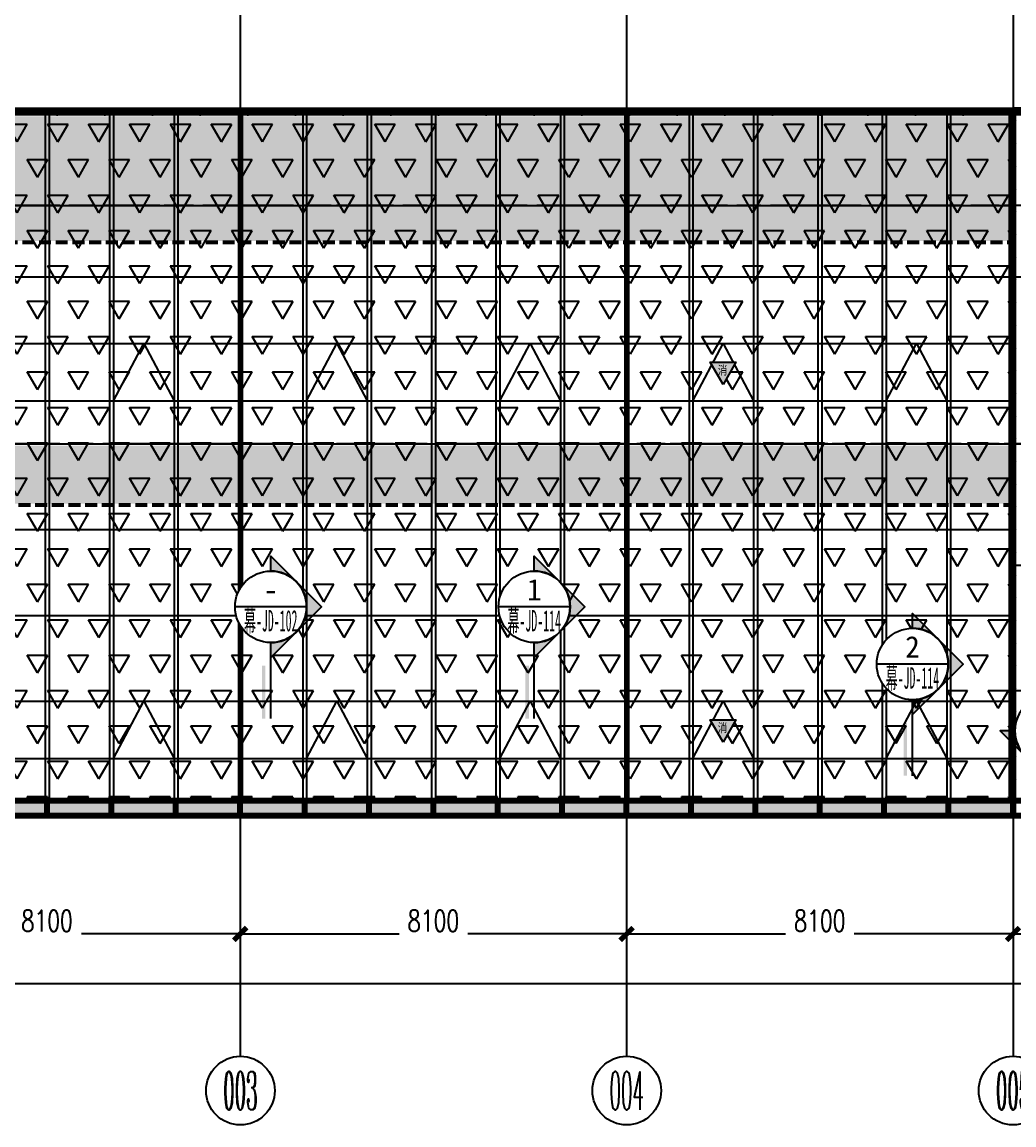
# Model space of a CAD drawing. Extents: x -2072575 to 87763, y 445513 to 805276.
# Drawn here: x -2018717 to -1997922, y 548058 to 571194 of the extents above; entities that cross this region are included whole.
import ezdxf
from ezdxf.enums import TextEntityAlignment as Align

# ---------------------------------------------------------------- set-up
doc = ezdxf.new("R2010")
doc.units = 0
doc.header["$LTSCALE"] = 1000
for name, pattern in [('__DASH', [0.35, 0.25, -0.1]), ('CENTER', [2, 1.25, -0.25, 0.25, -0.25]), ('DASH', [0.35, 0.25, -0.1]), ('DASHDOT', [1, 0.5, -0.25, 0, -0.25]), ('DOT', [0.25, 0, -0.25]), ('DOTE', [2.42, 2, -0.2, 0.02, -0.2])]:
    doc.linetypes.add(name, pattern=pattern)
doc.layers.get('Defpoints').update_dxf_attribs({"color": 210})
for name, color, linetype in [('!ZN1-填充-8', 8, 'Continuous'), ('!ZN1-文字-7', 7, 'Continuous'), ('!ZN1-标注-173', 173, 'Continuous'), ('!ZN3-玻璃幕墙-4', 4, 'Continuous'), ('!ZN4-辅助材料-1', 1, 'Continuous'), ('!ZN5-钢材投影-40', 40, 'Continuous'), ('!ZN7-索引-3', 3, 'Continuous'), ('3符号', 3, 'Continuous'), ('3铝板幕墙', 3, 'Continuous'), ('4玻璃幕墙', 4, 'Continuous'), ('A-AXIS-DOTE', 14, 'DOTE'), ('A-AXIS-DP', 126, 'Continuous'), ('A-LIN-V', 9, 'Continuous'), ('A-SFCE', 30, 'Continuous'), ('AS-WALL', 40, 'Continuous'), ('DIM', 173, 'Continuous'), ('DOT', 8, 'DOT'), ('DOTE', 1, 'CENTER'), ('IE-填充-JYZS', 7, 'Continuous')]:
    doc.layers.add(name, color=color, linetype=linetype)
doc.layers.add('轮廓线', color=3, linetype='Continuous', lineweight=211)
doc.styles.add('_TCH_AXIS', font='COMPLEX', dxfattribs={"bigfont": 'GBCBIG'})
doc.styles.add('DHTEXT-1', font='romans.shx', dxfattribs={"width": 0.7, "bigfont": 'chinese.shx'})
doc.styles.add('中南符号', font='simhei.ttf')
doc.styles.add('样式 1', font='romans.shx', dxfattribs={"width": 0.7, "bigfont": 'chinese.shx'})
doc.dimstyles.new('ZN180', dxfattribs={"dimscale": 180, "dimtxt": 2.5, "dimasz": 1.5, "dimexe": 1, "dimexo": 2, "dimgap": 0.9, "dimtad": 1, "dimdec": 0, "dimdsep": 46, "dimtxsty": 'DHTEXT-1', "dimblk": 'ARCHTICK', "dimcen": 2.5, "dimclrd": 173, "dimclre": 173, "dimclrt": 7, "dimazin": 2, "dimtfac": 1, "dimtdec": 0, "dimtix": 1, "dimtmove": 2, "dimatfit": 3, "dimfxl": 0, "dimarcsym": 0})

# ---------------------------------------------------------------- blocks, each defined once
blk = doc.blocks.new('34543')
at = {"layer": '4玻璃幕墙'}
for p, q in [((-2029417, 531687), (-2029417, 517249)), ((-2029337, 531687), (-2029337, 517249))]:
    blk.add_line(p, q, dxfattribs=at)
blk = doc.blocks.new('*U78')
at = {"layer": '!ZN3-玻璃幕墙-4', "color": 7, "ltscale": 10}
blk.add_lwpolyline([(0, 0), (635, 1200), (1270, 0)], dxfattribs=at)
blk = doc.blocks.new('消防救援口标识')
blk.add_wipeout([(0, 0), (-150, 260), (150, 260)]).dxf.layer = '!ZN1-标注-173'
at = {"layer": '!ZN1-填充-8'}
h = blk.add_hatch(color=252, dxfattribs=at)
h.dxf.hatch_style = 1
h.paths.add_polyline_path([(0, 0), (-150, 260), (150, 260)])
at = {"layer": '!ZN1-标注-173'}
blk.add_lwpolyline([(0, 0), (-150, 260), (150, 260)], close=True, dxfattribs=at)
at = {"layer": '!ZN1-文字-7', "ltscale": 1.5, "style": '样式 1', "width": 0.7}
blk.add_text('消', height=120, dxfattribs=at).set_placement((-62, 164), align=Align.MIDDLE_LEFT)
blk = doc.blocks.new('紧急救援窗口')
at = {"layer": '!ZN4-辅助材料-1', "xscale": 1.8, "yscale": 1.8, "zscale": 1.8}
blk.add_blockref('消防救援口标识', (74715, -11410), dxfattribs=at)
blk = doc.blocks.new('_ArchTick')
at = {"color": 0, "linetype": 'ByBlock', "const_width": 0.4}
blk.add_lwpolyline([(-0.5, -0.5), (0.5, 0.5)], dxfattribs=at)
blk = doc.blocks.new('*D856')
at = {"layer": 'Defpoints', "color": 0, "ltscale": 1800, "transparency": 16777216}
for p in [(8100, -1577), (16200, -1577), (16200, -2784)]:
    blk.add_point(p, dxfattribs=at)
at = {"layer": 'DIM', "color": 173, "linetype": 'ByBlock', "lineweight": -2, "ltscale": 1800, "transparency": 16777216}
for p, q in [((8100, -1937), (8100, -2964)), ((16200, -1937), (16200, -2964)), ((8100, -2784), (11433, -2784)), ((16200, -2784), (12867, -2784))]:
    blk.add_line(p, q, dxfattribs=at)
at = {"layer": 'DIM', "color": 173, "lineweight": -2, "ltscale": 1800, "transparency": 16777216, "xscale": 270, "yscale": 270, "zscale": 270, "rotation": 180}
blk.add_blockref('_ArchTick', (8100, -2784), dxfattribs=at)
at = {"layer": 'DIM', "color": 173, "lineweight": -2, "ltscale": 1800, "transparency": 16777216, "xscale": 270, "yscale": 270, "zscale": 270}
blk.add_blockref('_ArchTick', (16200, -2784), dxfattribs=at)
at = {"layer": 'DIM', "color": 7, "ltscale": 1800, "transparency": 16777216, "insert": (12150, -2509), "char_height": 450, "attachment_point": 5, "style": 'DHTEXT-1'}
blk.add_mtext('8100', dxfattribs=at)
blk = doc.blocks.new('*D857')
at = {"layer": 'Defpoints', "color": 0, "ltscale": 1800, "transparency": 16777216}
for p in [(16200, -1577), (24300, -1577), (24300, -2784)]:
    blk.add_point(p, dxfattribs=at)
at = {"layer": 'DIM', "color": 173, "linetype": 'ByBlock', "lineweight": -2, "ltscale": 1800, "transparency": 16777216}
for p, q in [((16200, -1937), (16200, -2964)), ((24300, -1937), (24300, -2964)), ((16200, -2784), (19533, -2784)), ((24300, -2784), (20967, -2784))]:
    blk.add_line(p, q, dxfattribs=at)
at = {"layer": 'DIM', "color": 173, "lineweight": -2, "ltscale": 1800, "transparency": 16777216, "xscale": 270, "yscale": 270, "zscale": 270, "rotation": 180}
blk.add_blockref('_ArchTick', (16200, -2784), dxfattribs=at)
at = {"layer": 'DIM', "color": 173, "lineweight": -2, "ltscale": 1800, "transparency": 16777216, "xscale": 270, "yscale": 270, "zscale": 270}
blk.add_blockref('_ArchTick', (24300, -2784), dxfattribs=at)
at = {"layer": 'DIM', "color": 7, "ltscale": 1800, "transparency": 16777216, "insert": (20250, -2509), "char_height": 450, "attachment_point": 5, "style": 'DHTEXT-1'}
blk.add_mtext('8100', dxfattribs=at)
blk = doc.blocks.new('*D858')
at = {"layer": 'Defpoints', "color": 0, "ltscale": 1800, "transparency": 16777216}
for p in [(24300, -1577), (32400, -1577), (32400, -2784)]:
    blk.add_point(p, dxfattribs=at)
at = {"layer": 'DIM', "color": 173, "linetype": 'ByBlock', "lineweight": -2, "ltscale": 1800, "transparency": 16777216}
for p, q in [((24300, -1937), (24300, -2964)), ((32400, -1937), (32400, -2964)), ((24300, -2784), (27633, -2784)), ((32400, -2784), (29067, -2784))]:
    blk.add_line(p, q, dxfattribs=at)
at = {"layer": 'DIM', "color": 173, "lineweight": -2, "ltscale": 1800, "transparency": 16777216, "xscale": 270, "yscale": 270, "zscale": 270, "rotation": 180}
blk.add_blockref('_ArchTick', (24300, -2784), dxfattribs=at)
at = {"layer": 'DIM', "color": 173, "lineweight": -2, "ltscale": 1800, "transparency": 16777216, "xscale": 270, "yscale": 270, "zscale": 270}
blk.add_blockref('_ArchTick', (32400, -2784), dxfattribs=at)
at = {"layer": 'DIM', "color": 7, "ltscale": 1800, "transparency": 16777216, "insert": (28350, -2509), "char_height": 450, "attachment_point": 5, "style": 'DHTEXT-1'}
blk.add_mtext('8100', dxfattribs=at)
blk = doc.blocks.new('*D859')
at = {"layer": 'Defpoints', "color": 0, "ltscale": 1800, "transparency": 16777216}
for p in [(32400, -1577), (41400, -1577), (41400, -2784)]:
    blk.add_point(p, dxfattribs=at)
at = {"layer": 'DIM', "color": 173, "linetype": 'ByBlock', "lineweight": -2, "ltscale": 1800, "transparency": 16777216}
for p, q in [((32400, -1937), (32400, -2964)), ((41400, -1937), (41400, -2964)), ((32400, -2784), (36183, -2784)), ((41400, -2784), (37617, -2784))]:
    blk.add_line(p, q, dxfattribs=at)
at = {"layer": 'DIM', "color": 173, "lineweight": -2, "ltscale": 1800, "transparency": 16777216, "xscale": 270, "yscale": 270, "zscale": 270, "rotation": 180}
blk.add_blockref('_ArchTick', (32400, -2784), dxfattribs=at)
at = {"layer": 'DIM', "color": 173, "lineweight": -2, "ltscale": 1800, "transparency": 16777216, "xscale": 270, "yscale": 270, "zscale": 270}
blk.add_blockref('_ArchTick', (41400, -2784), dxfattribs=at)
at = {"layer": 'DIM', "color": 7, "ltscale": 1800, "transparency": 16777216, "insert": (36900, -2509), "char_height": 450, "attachment_point": 5, "style": 'DHTEXT-1'}
blk.add_mtext('9000', dxfattribs=at)
blk = doc.blocks.new('*D876')
at = {"layer": 'Defpoints', "color": 0, "ltscale": 1800, "transparency": 16777216}
for p in [(0, -1991), (90000, -1991), (90000, -3824)]:
    blk.add_point(p, dxfattribs=at)
at = {"layer": 'DIM', "color": 173, "linetype": 'ByBlock', "lineweight": -2, "ltscale": 1800, "transparency": 16777216}
for p, q in [((0, -2351), (0, -4004)), ((90000, -2351), (90000, -4004)), ((0, -3824), (44133, -3824)), ((90000, -3824), (45867, -3824))]:
    blk.add_line(p, q, dxfattribs=at)
at = {"layer": 'DIM', "color": 173, "lineweight": -2, "ltscale": 1800, "transparency": 16777216, "xscale": 270, "yscale": 270, "zscale": 270, "rotation": 180}
blk.add_blockref('_ArchTick', (0, -3824), dxfattribs=at)
at = {"layer": 'DIM', "color": 173, "lineweight": -2, "ltscale": 1800, "transparency": 16777216, "xscale": 270, "yscale": 270, "zscale": 270}
blk.add_blockref('_ArchTick', (90000, -3824), dxfattribs=at)
at = {"layer": 'DIM', "color": 7, "ltscale": 1800, "transparency": 16777216, "insert": (45000, -3549), "char_height": 450, "attachment_point": 5, "style": 'DHTEXT-1'}
blk.add_mtext('90000', dxfattribs=at)
blk = doc.blocks.new('卓越-轴号')
blk.add_circle((0, 0), 4)
at = {"color": 0, "style": '_TCH_AXIS', "width": 1.041667, "flags": 8}
blk.add_attdef('A', text='', height=4.48, dxfattribs=at).set_placement((-2, -2.24), (2, -2.24), align=Align.FIT)
blk = doc.blocks.new('*U153')
blk.add_trace([(0, 1.25), (0, 0.75), (7.38, 1.25), (7.38, 0.75)])
blk = doc.blocks.new('*U152')
at = {"linetype": 'Continuous'}
blk.add_wipeout([(0.09, -5), (0.46, -4.98), (0.83, -4.94), (1.19, -4.86), (1.55, -4.76), (1.89, -4.63), (2.23, -4.48), (2.55, -4.3), (2.87, -4.1), (3.16, -3.88), (3.44, -3.64), (3.7, -3.37), (3.94, -3.09), (4.15, -2.79), (4.35, -2.48), (4.52, -2.15), (4.67, -1.81), (4.79, -1.46), (4.88, -1.1), (4.95, -0.74), (4.99, -0.37), (5, 0), (4.99, 0.37), (4.95, 0.74), (4.88, 1.1), (4.79, 1.46), (4.67, 1.81), (4.52, 2.15), (4.35, 2.48), (4.15, 2.79), (3.94, 3.09), (3.7, 3.37), (3.44, 3.64), (3.16, 3.88), (2.87, 4.1), (2.55, 4.3), (2.23, 4.48), (1.89, 4.63), (1.55, 4.76), (1.19, 4.86), (0.83, 4.94), (0.46, 4.98), (0.09, 5), (-0.28, 5), (-0.65, 4.96), (-1.01, 4.9), (-1.37, 4.81), (-1.72, 4.7), (-2.07, 4.56), (-2.4, 4.42), (-2.72, 4.21), (-3.02, 3.99), (-3.31, 3.76), (-3.57, 3.51), (-3.82, 3.23), (-4.05, 2.94), (-4.26, 2.64), (-4.44, 2.31), (-4.6, 1.98), (-4.73, 1.63), (-4.84, 1.28), (-4.92, 0.92), (-4.98, 0.55), (-5, 0.18), (-5, -0.18), (-4.98, -0.55), (-4.92, -0.92), (-4.84, -1.28), (-4.73, -1.63), (-4.6, -1.98), (-4.44, -2.31), (-4.26, -2.64), (-4.05, -2.94), (-3.82, -3.23), (-3.57, -3.51), (-3.31, -3.76), (-3.02, -3.99), (-2.72, -4.21), (-2.4, -4.4), (-2.07, -4.56), (-1.72, -4.7), (-1.37, -4.81), (-1.01, -4.9), (-0.65, -4.96), (-0.28, -5)], dxfattribs=at)
h = blk.add_hatch(color=256)
h.paths.add_polyline_path([(-3.54, -3.54), (-7.07, 0), (-5, 0, 0.198912)])
h.paths.add_polyline_path([(3.54, -3.54), (0, -7.07), (-3.54, -3.54, 0.414214)])
h.paths.add_polyline_path([(5, 0), (7.07, 0), (3.54, -3.54, 0.198912)])
for points in [[(-7.07, 0), (-5, 0, 0.198912), (-3.54, -3.54), (-7.07, 0)], [(5, 0), (7.07, 0), (3.54, -3.54, 0.198912), (5, 0)], [(-3.54, -3.54, 0.414214), (3.54, -3.54), (0, -7.07), (-3.54, -3.54, 0.414214)]]:
    blk.add_lwpolyline(points, format="xyb", close=True)
at = {"ltscale": 10}
blk.add_circle((0, 0), 5, dxfattribs=at)
blk = doc.blocks.new('Zsymbol-CutIndexes_3')
at = {"linetype": 'Continuous'}
blk.add_line((5.01, 0), (-5.01, 0), dxfattribs=at)
at = {"color": 0, "style": '中南符号'}
blk.add_attdef('视图', text='', height=3, dxfattribs=at).set_placement((0, 0), align=Align.BOTTOM_CENTER)
at = {"color": 0, "style": '中南符号', "width": 0.692568}
blk.add_attdef('图号', text='', height=3, dxfattribs=at).set_placement((-3.74, -3.44), (3.73, -3.44), align=Align.FIT)
blk = doc.blocks.new('20250821111538')
at = {"layer": 'A-AXIS-DOTE', "linetype": '__DASH', "ltscale": 2}
blk.add_line((97115, 14400), (-5373.1, 14400), dxfattribs=at)
at = {"layer": 'DOT', "linetype": 'DASHDOT'}
for p, q in [((97115, 14400), (-5373.1, 14400)), ((97115, 12500), (-5373.1, 12500)), ((97115, 7500), (-5373.1, 7500)), ((97115, 0), (-5373.1, 0))]:
    blk.add_line(p, q, dxfattribs=at)
at = {"layer": 'DOTE', "ltscale": 180}
for p, q in [((16200, 18985.3), (16200, -5350)), ((24300, 18985.3), (24300, -5350)), ((32400, 18985.3), (32400, -5350)), ((32400, 18985.3), (32400, -5350))]:
    blk.add_line(p, q, dxfattribs=at)
at = {"layer": '3符号', "color": 7}
ref = blk.add_blockref('卓越-轴号', (16201.1, -6070), dxfattribs=dict(at, xscale=180, yscale=180, zscale=180))
ref.add_attrib('A', '003', dxfattribs={"layer": '0', "color": 0, "height": 806.4, "style": '_TCH_AXIS', "width": 0.347222}).set_placement((15841.1, -6473.2), (16561.1, -6473.2), align=Align.FIT)
ref = blk.add_blockref('卓越-轴号', (24301.1, -6070), dxfattribs=dict(at, xscale=180, yscale=180, zscale=180))
ref.add_attrib('A', '004', dxfattribs={"layer": '0', "color": 0, "height": 806.4, "style": '_TCH_AXIS', "width": 0.334821}).set_placement((23941.1, -6473.2), (24661.1, -6473.2), align=Align.FIT)
ref = blk.add_blockref('卓越-轴号', (32401.1, -6070), dxfattribs=dict(at, xscale=180, yscale=180, zscale=180))
ref.add_attrib('A', '005', dxfattribs={"layer": '0', "color": 0, "height": 806.4, "style": '_TCH_AXIS', "width": 0.347222}).set_placement((32041.1, -6473.2), (32761.1, -6473.2), align=Align.FIT)
at = {"layer": 'DIM', "ltscale": 1800}
for base, p1, p2, picture, middle in [((16200, -2784.1), (8100, -1577.5), (16200, -1577.5), '*D856', (12150, -2509.1)), ((24300, -2784.1), (16200, -1577.5), (24300, -1577.5), '*D857', (20250, -2509.1)), ((32400, -2784.1), (24300, -1577.5), (32400, -1577.5), '*D858', (28350, -2509.1)), ((41400, -2784.1), (32400, -1577.5), (41400, -1577.5), '*D859', (36900, -2509.1)), ((90000, -3824.1), (0, -1991.4), (90000, -1991.4), '*D876', (45000, -3549.1))]:
    dim = blk.add_linear_dim(base=base, p1=p1, p2=p2, angle=0, dimstyle='ZN180', dxfattribs=at)
    dim.commit()
    dim.dimension.update_dxf_attribs({"geometry": picture, "text_midpoint": middle, "dimtype": 129})

msp = doc.modelspace()

# ---------------------------------------------------------------- hatches: boundary and pattern name
at = {"layer": '!ZN1-填充-8'}
h = msp.add_hatch(dxfattribs=at)
h.set_pattern_fill('TRIANG', color=256, scale=300)
h.set_pattern_definition([(60, (0, 0), (-428.62485, 742.4002), [428.625, -428.625]), (120, (0, 0), (-857.24985, 9e-05), [428.625, -428.625]), (0, (-214.3, 371.2), (428.625, 742.4001), [428.625, -428.625])])
h.paths.add_polyline_path([(-2030341.1, 569297.6), (-1997941.1, 569297.6), (-1997941.1, 554859.4), (-2030341.1, 554859.4)])
at = {"layer": '!ZN1-填充-8', "ltscale": 0.5}
h = msp.add_hatch(dxfattribs=at)
h.set_pattern_fill('石膏板', color=8, scale=80)
h.set_pattern_definition([(45, (-2030193.14, 566657.94), (-200, 200), [64, -218.8427]), (135, (-2029747.88, 566657.94), (-200, -200), [64, -218.8427])])
h.paths.add_polyline_path([(-2030261.1, 569219.6), (-1998021.1, 569219.6), (-1998021.1, 566600.6), (-2030261.1, 566600.6)])
at = {"layer": '!ZN1-填充-8'}
h = msp.add_hatch(dxfattribs=at)
h.set_pattern_fill('DOTS', color=141, scale=150, style=0)
h.paths.add_polyline_path([(-1997941.1, 569347.6), (-1997441.1, 569347.6), (-1997391.1, 554547.6), (-1997941.1, 554547.6)])
at = {"layer": '!ZN1-填充-8', "ltscale": 0.5}
h = msp.add_hatch(dxfattribs=at)
h.set_pattern_fill('石膏板', color=8, scale=80)
h.set_pattern_definition([(45, (67.96, 57.37), (-200.000005, 200.000005), [64, -218.84272]), (135, (513.22, 57.37), (-200.000005, -200.000005), [64, -218.84272])])
h.paths.add_polyline_path([(-2030341.1, 562304.6), (-1997941.1, 562304.6), (-1997941.1, 561090.6), (-2030341.1, 561090.6)])
at = {"layer": '!ZN1-填充-8'}
h = msp.add_hatch(dxfattribs=at)
h.set_pattern_fill('DOTS', color=141, scale=100, style=0)
h.set_pattern_definition([(0, (-2030261.1, 554547.57), (79.375, 158.75), [0, -158.75])])
h.paths.add_polyline_path([(-2030261.1, 554859.4), (-1997941.1, 554859.4), (-1997941.1, 554547.6), (-2030261.1, 554547.6)])
at = {"layer": 'IE-填充-JYZS', "ltscale": 10}
h = msp.add_hatch(dxfattribs=at)
h.set_pattern_fill('DOTS', color=141, scale=10)
h.set_pattern_definition([(0, (-2030261.1, 554547.57), (7.9375, 15.875), [0, -15.875])])
h.paths.add_polyline_path([(-2031041.1, 569347.6), (-1939641.1, 569347.6), (-1939641.1, 569297.6), (-2031041.1, 569297.6)])

# ---------------------------------------------------------------- linework, layer by layer
at = {"layer": '!ZN5-钢材投影-40', "color": 8, "linetype": 'DASH'}
for p, q in [((-2030261.1, 566597.6), (-1997941.1, 566597.6)), ((-2030261.1, 566557.6), (-1997941.1, 566557.6)), ((-2030341.1, 561087.6), (-1997941.1, 561087.6)), ((-2030341.1, 561047.6), (-1997941.1, 561047.6))]:
    msp.add_line(p, q, dxfattribs=at)
at = {"layer": '!ZN7-索引-3', "ltscale": 3}
for p, q in [((-2013501.6, 556582.5), (-2013501.6, 558926.4)), ((-2007977.3, 556582.5), (-2007977.3, 558926.4)), ((-2000048.3, 555382.5), (-2000048.3, 557726.4))]:
    msp.add_line(p, q, dxfattribs=at)
at = {"layer": '3铝板幕墙', "ltscale": 10}
for p, q in [((-1997941.1, 554547.6), (-1997941.1, 569347.6)), ((-1997941.1, 565847.6), (-1988941.1, 565847.6)), ((-1997941.1, 562347.6), (-1988941.1, 562347.6)), ((-1997941.1, 559797.6), (-1988941.1, 559797.6)), ((-1997941.1, 557172.6), (-1997391.1, 557172.6))]:
    msp.add_line(p, q, dxfattribs=at)
at = {"layer": '4玻璃幕墙', "ltscale": 10}
for p, q in [((-1998021.1, 569297.6), (-1998021.1, 554859.4)), ((-1997941.1, 569297.6), (-1997941.1, 554547.6))]:
    msp.add_line(p, q, dxfattribs=at)
at = {"layer": '4玻璃幕墙'}
for p, q in [((-2030341.1, 567347.6), (-1997941.1, 567347.6)), ((-2030341.1, 565847.6), (-1997941.1, 565847.6)), ((-2030341.1, 564447.6), (-1997941.1, 564447.6)), ((-2030341.1, 563247.6), (-1997941.1, 563247.6)), ((-2030341.1, 562347.6), (-1997941.1, 562347.6)), ((-2030341.1, 560547.6), (-1997941.1, 560547.6)), ((-2030341.1, 558747.6), (-1997941.1, 558747.6)), ((-2030341.1, 556947.6), (-1997941.1, 556947.6)), ((-2030341.1, 555747.6), (-1997941.1, 555747.6))]:
    msp.add_line(p, q, dxfattribs=at)
at = {"layer": 'A-AXIS-DOTE'}
for p, q in [((-2014141.1, 573832.9), (-2014141.1, 549497.6)), ((-2006041.1, 573832.9), (-2006041.1, 549497.6)), ((-1997941.1, 569347.6), (-1997941.1, 549497.6)), ((-1997941.1, 569347.6), (-1997941.1, 549497.6))]:
    msp.add_line(p, q, dxfattribs=at)
at = {"layer": 'A-AXIS-DOTE', "linetype": '__DASH', "ltscale": 2}
for p, q in [((-1933226.1, 569247.6), (-2035714.2, 569247.6)), ((-1933226.1, 567347.6), (-2035714.2, 567347.6)), ((-1933226.1, 562347.6), (-2035714.2, 562347.6)), ((-1933226.1, 554847.6), (-2035714.2, 554847.6))]:
    msp.add_line(p, q, dxfattribs=at)
at = {"layer": 'A-LIN-V'}
for p, q in [((-2031041.1, 569347.6), (-1939641.1, 569347.6)), ((-2031041.1, 569297.6), (-1939641.1, 569297.6)), ((-1997941.1, 569297.6), (-1997941.1, 554547.6))]:
    msp.add_line(p, q, dxfattribs=at)
at = {"layer": 'AS-WALL'}
msp.add_line((-2035244.2, 554547.6), (-1932544.2, 554547.6), dxfattribs=at)
at = {"layer": '轮廓线', "ltscale": 10}
for p, q in [((-2031041.1, 569347.6), (-1939641.1, 569347.6)), ((-2031041.1, 569297.6), (-1939641.1, 569297.6)), ((-2018191.1, 569297.6), (-2018191.1, 569347.6)), ((-2016841.1, 569297.6), (-2016841.1, 569347.6)), ((-2015491.1, 569297.6), (-2015491.1, 569347.6)), ((-2014141.1, 569297.6), (-2014141.1, 569347.6)), ((-2012791.1, 569297.6), (-2012791.1, 569347.6)), ((-2011441.1, 569297.6), (-2011441.1, 569347.6)), ((-2010091.1, 569297.6), (-2010091.1, 569347.6)), ((-2008741.1, 569297.6), (-2008741.1, 569347.6)), ((-2007391.1, 569297.6), (-2007391.1, 569347.6)), ((-2006041.1, 569297.6), (-2006041.1, 569347.6)), ((-2004691.1, 569297.6), (-2004691.1, 569347.6)), ((-2003341.1, 569297.6), (-2003341.1, 569347.6)), ((-2001991.1, 569297.6), (-2001991.1, 569347.6)), ((-2000641.1, 569297.6), (-2000641.1, 569347.6)), ((-1999291.1, 569297.6), (-1999291.1, 569347.6)), ((-1997941.1, 569297.6), (-1997941.1, 569347.6)), ((-1953841.1, 554859.4), (-2030261.1, 554859.4)), ((-2018191.1, 554547.6), (-2018191.1, 554859.4)), ((-2016841.1, 554547.6), (-2016841.1, 554859.4)), ((-2015491.1, 554547.6), (-2015491.1, 554859.4)), ((-2014141.1, 554547.6), (-2014141.1, 554859.4)), ((-2012791.1, 554547.6), (-2012791.1, 554859.4)), ((-2011441.1, 554547.6), (-2011441.1, 554859.4)), ((-2010091.1, 554547.6), (-2010091.1, 554859.4)), ((-2008741.1, 554547.6), (-2008741.1, 554859.4)), ((-2007391.1, 554547.6), (-2007391.1, 554859.4)), ((-2006041.1, 554547.6), (-2006041.1, 554859.4)), ((-2004691.1, 554547.6), (-2004691.1, 554859.4)), ((-2003341.1, 554547.6), (-2003341.1, 554859.4)), ((-2001991.1, 554547.6), (-2001991.1, 554859.4)), ((-2000641.1, 554547.6), (-2000641.1, 554859.4)), ((-1999291.1, 554547.6), (-1999291.1, 554859.4)), ((-1997941.1, 554547.6), (-1997941.1, 554859.4)), ((-2030341.1, 554547.6), (-1940341.1, 554547.6))]:
    msp.add_line(p, q, dxfattribs=at)
at = {"layer": '轮廓线', "ltscale": 10, "const_width": 20}
msp.add_lwpolyline([(-1997391.1, 569247.6), (-1997391.1, 569347.6), (-1997941.1, 569347.6), (-1997941.1, 554547.6), (-1997391.1, 554547.6)], close=True, dxfattribs=at)
at = {"layer": '轮廓线', "ltscale": 10}
msp.add_lwpolyline([(-1997391.1, 569347.6), (-1997941.1, 569347.6), (-1997941.1, 554547.6), (-1997391.1, 554547.6), (-1997391.1, 569347.6)], dxfattribs=at)

# ---------------------------------------------------------------- block references
at = {"layer": '!ZN3-玻璃幕墙-4', "ltscale": 500}
for p in [(-2016801.1, 563247.6), (-2012751.1, 563247.6), (-2008701.1, 563247.6), (-2004651.1, 563247.6), (-2000601.1, 563247.6), (-2016801.1, 555747.6), (-2012751.1, 555747.6), (-2008701.1, 555747.6), (-2004651.1, 555747.6), (-2000601.1, 555747.6)]:
    msp.add_blockref('*U78', p, dxfattribs=at)
at = {"layer": '!ZN7-索引-3', "color": 7, "ltscale": 3, "xscale": 150, "yscale": 150, "zscale": 150, "rotation": 90}
for p in [(-2013501.6, 556582.5), (-2007977.3, 556582.5), (-2000048.3, 555382.5)]:
    msp.add_blockref('*U153', p, dxfattribs=at)
at = {"layer": 'A-LIN-V'}
for p in [(11185.8, 37610.1), (12535.8, 37610.1), (13885.8, 37610.1), (15235.8, 37610.1), (16585.8, 37610.1), (17935.8, 37610.1), (19285.8, 37610.1), (20635.8, 37610.1), (21985.8, 37610.1), (23335.8, 37610.1), (24685.8, 37610.1), (26035.8, 37610.1), (27385.8, 37610.1), (28735.8, 37610.1), (30085.8, 37610.1)]:
    msp.add_blockref('34543', p, dxfattribs=at)

# ---------------------------------------------------------------- next in the draw order: block references
at = {"layer": 'A-SFCE'}
for p in [(-2078733.7, 574998), (-2078733.7, 567498)]:
    msp.add_blockref('紧急救援窗口', p, dxfattribs=at)

# ---------------------------------------------------------------- next in the draw order: block references
at = {"layer": 'A-AXIS-DP', "ltscale": 2800}
msp.add_blockref('20250821111538', (-2030341.1, 554847.6), dxfattribs=at)

# ---------------------------------------------------------------- next in the draw order: block references
at = {"layer": '!ZN7-索引-3', "color": 7, "ltscale": 3, "xscale": 150, "yscale": 150, "zscale": 150, "rotation": 90}
for p in [(-2013501.6, 558926.4), (-2007977.3, 558926.4), (-2000048.3, 557726.4)]:
    msp.add_blockref('*U152', p, dxfattribs=at)
at = {"layer": '!ZN7-索引-3', "color": 7, "ltscale": 3, "xscale": -150, "yscale": 150, "zscale": 150}
msp.add_blockref('*U152', (-1997151.4, 556327.8), dxfattribs=at)

# ---------------------------------------------------------------- next in the draw order: block references
at = {"layer": '!ZN7-索引-3', "color": 7, "ltscale": 3}
ref = msp.add_blockref('Zsymbol-CutIndexes_3', (-2007977.3, 558926.4), dxfattribs=dict(at, xscale=150, yscale=150, zscale=150))
ref.add_attrib('视图', '1', dxfattribs={"layer": '0', "color": 0, "height": 450, "style": '中南符号'}).set_placement((-2007977.3, 558926.4), align=Align.BOTTOM_CENTER)
ref.add_attrib('图号', '幕-JD-114', dxfattribs={"layer": '0', "color": 0, "height": 450, "style": '中南符号', "width": 0.38476}).set_placement((-2008538.7, 558410.3), (-2007418.1, 558410.3), align=Align.FIT)
ref = msp.add_blockref('Zsymbol-CutIndexes_3', (-2013501.6, 558926.4), dxfattribs=dict(at, xscale=150, yscale=150, zscale=150))
ref.add_attrib('视图', '-', dxfattribs={"layer": '0', "color": 0, "height": 450, "style": '中南符号'}).set_placement((-2013501.6, 558926.4), align=Align.BOTTOM_CENTER)
ref.add_attrib('图号', '幕-JD-102', dxfattribs={"layer": '0', "color": 0, "height": 450, "style": '中南符号', "width": 0.38476}).set_placement((-2014063, 558410.3), (-2012942.4, 558410.3), align=Align.FIT)
ref = msp.add_blockref('Zsymbol-CutIndexes_3', (-2000048.3, 557726.4), dxfattribs=dict(at, xscale=150, yscale=150, zscale=150))
ref.add_attrib('视图', '2', dxfattribs={"layer": '0', "color": 0, "height": 450, "style": '中南符号'}).set_placement((-2000048.3, 557726.4), align=Align.BOTTOM_CENTER)
ref.add_attrib('图号', '幕-JD-114', dxfattribs={"layer": '0', "color": 0, "height": 450, "style": '中南符号', "width": 0.38476}).set_placement((-2000609.7, 557210.3), (-1999489.1, 557210.3), align=Align.FIT)

doc.saveas('drawing.dxf')
